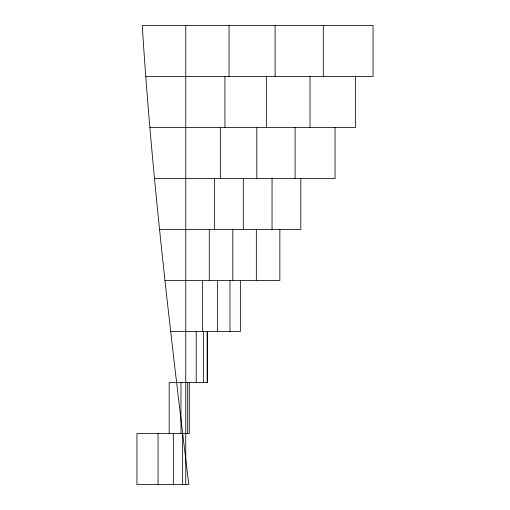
<?xml version="1.0" encoding="UTF-8"?>
<svg xmlns="http://www.w3.org/2000/svg" width="510" height="510" viewBox="0 0 510 510"><rect width="100%" height="100%" fill="white"/><g stroke="black" fill="none" stroke-linecap="round" stroke-linejoin="round"><path stroke-width="0.76" d="M145.764 76.5L373.065 76.5L373.065 25.5L142.252 25.5C151.903 179.035 170.423 331.819 188.815 484.5L136.935 484.5L136.935 433.5L189.293 433.5L189.293 382.5M149.857 127.5L355.476 127.5L355.476 76.5M154.46 178.5L335.057 178.5L335.057 127.5M159.515 229.5L300.817 229.5L300.817 178.5M164.947 280.5L279.85 280.5L279.85 229.5M170.672 331.5L240.363 331.5L240.363 280.5M323.308 25.5L323.308 76.5M310.029 76.5L310.029 127.5M295.086 127.5L295.086 178.5M275.1 25.5L275.1 76.5M272.053 178.5L272.053 229.5M266.437 76.5L266.437 127.5M256.804 127.5L256.804 178.5M256.326 229.5L256.326 280.5M243.289 178.5L243.289 229.5M232.802 229.5L232.802 280.5M229.972 280.5L229.972 331.5M229.054 25.5L229.054 76.5M224.929 76.5L224.929 127.5M220.333 127.5L220.333 178.5M217.387 280.5L217.387 331.5M214.519 178.5L214.519 229.5M209.278 229.5L209.278 280.5M207.564 331.5L207.564 382.5L169.199 382.5L169.199 433.5M207.143 331.5L207.143 382.5M203.356 331.5L203.356 382.5M202.642 280.5L202.642 331.5M196.216 331.5L196.216 382.5M187.693 382.5L187.693 433.5M185.755 25.5L185.755 484.5M182.644 433.5L182.644 484.5M180.973 382.5L180.973 433.5M173.362 433.5L173.362 484.5M158.049 433.5L158.049 484.5"/></g></svg>
